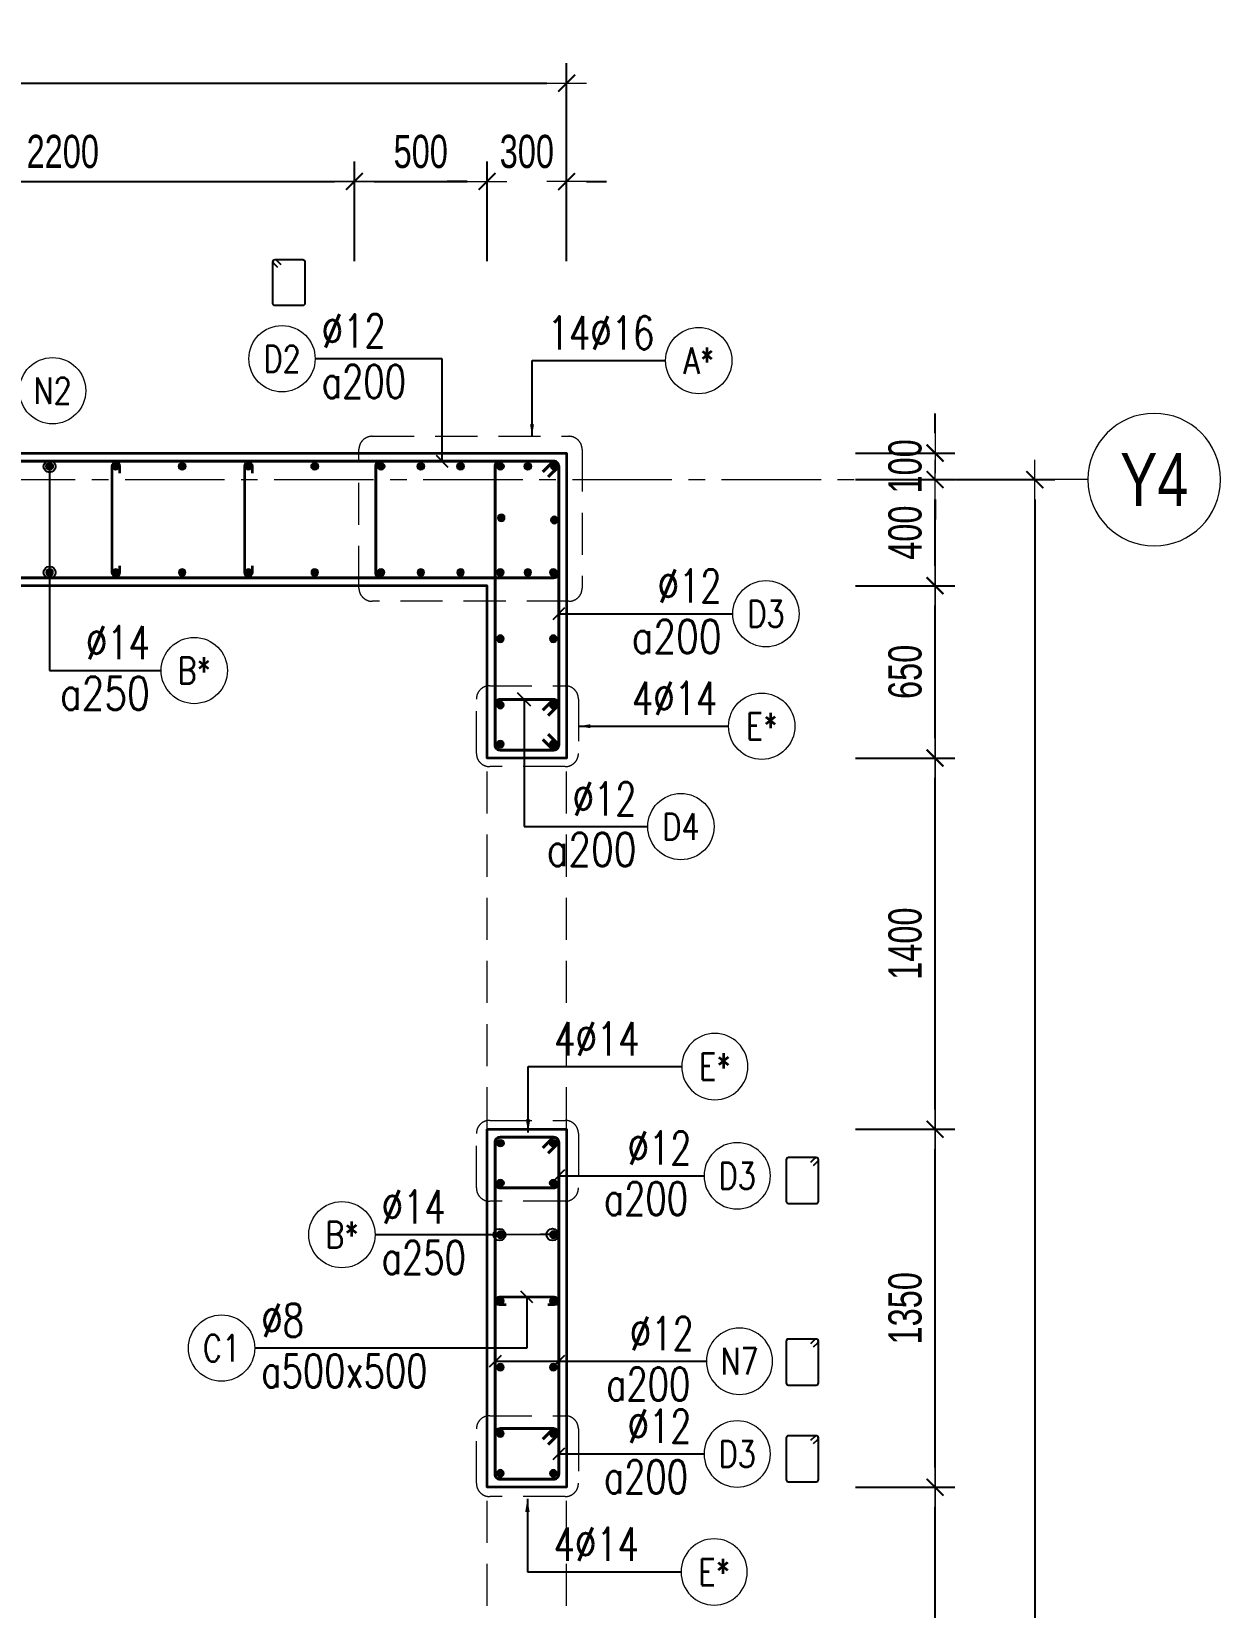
# Model space of a CAD drawing. Header units: millimetres. Extents: x 944027 to 981803, y -83026 to 82675.
# Drawn here: x 971224 to 975708, y -27661 to -21717 of the extents above; entities that cross this region are included whole.
import ezdxf
from ezdxf.enums import TextEntityAlignment as Align

# ---------------------------------------------------------------- set-up
doc = ezdxf.new("R2010")
doc.units = ezdxf.units.MM
doc.header["$MEASUREMENT"] = 0
for name, pattern in [('HIDDEN2', [4.7625, 3.175, -1.5875]), ('HT_Dim Grid$0$CENTER2', [1.125, 0.75, -0.125, 0.125, -0.125]), ('HT_Grid$0$CENTER2', [1.125, 0.75, -0.125, 0.125, -0.125])]:
    doc.linetypes.add(name, pattern=pattern)
doc.layers.get('0').update_dxf_attribs({"lineweight": 20})
doc.layers.get('Defpoints').update_dxf_attribs({"color": 151, "lineweight": 9})
for name, color, linetype, lineweight in [('HT_Dim Grid$0$NDC_S_AXIS', 5, 'HT_Dim Grid$0$CENTER2', 13), ('HT_Dim Grid$0$NDC_S_SYMBOL', 1, 'Continuous', 15), ('HT_Dim Grid$0$NDC_S_TEXT SYMBOL', 7, 'Continuous', 20), ('HT_Grid$0$NDC_S_AXIS', 5, 'HT_Grid$0$CENTER2', 13), ('KC-LEADER', 153, 'Continuous', 18), ('KC-THEP', 6, 'Continuous', 40), ('NDC_S_BEAM', 3, 'HIDDEN2', 20), ('NDC_S_DIM', 1, 'Continuous', 15), ('NDC_S_HIDDEN', 8, 'HIDDEN2', 13), ('NDC_S_LEADER', 1, 'Continuous', 15), ('NDC_S_REBAR', 4, 'Continuous', 35), ('NDC_S_STIRRUP', 4, 'Continuous', 40), ('NDC_S_VN TEXT', 7, 'Continuous', 20), ('NDC_S_WALL', 6, 'Continuous', 35)]:
    doc.layers.add(name, color=color, linetype=linetype, lineweight=lineweight)
doc.layers.add('Ligature', color=1, linetype='Continuous')
doc.styles.add('HT_Dim Grid$0$NDC_ANNO', font='', dxfattribs={"width": 0.8})
doc.styles.add('NDC_ARIAL', font='arial.ttf', dxfattribs={"width": 0.85})
doc.styles.add('NDC_DIM', font='', dxfattribs={"width": 0.75})
doc.styles.add('NDC_EN TXT', font='romans.shx', dxfattribs={"width": 0.8})
doc.styles.get('HT_Dim Grid$0$NDC_ANNO').set_extended_font_data('Dotum')
doc.styles.get('NDC_DIM').set_extended_font_data('Dotum')
doc.dimstyles.new('NDC_1-50', dxfattribs={"dimscale": 50, "dimtxt": 2.5, "dimasz": 1, "dimexe": 1.5, "dimexo": 0, "dimgap": 0.8, "dimtad": 1, "dimdec": 0, "dimdsep": 46, "dimtxsty": 'NDC_ARIAL', "dimblk": 'DIMMARK', "dimcen": 49999.938995, "dimdle": 1.5, "dimclrd": 1, "dimclre": 1, "dimclrt": 3, "dimadec": 0, "dimazin": 0, "dimtfac": 1, "dimtdec": 0, "dimtix": 1, "dimtmove": 2, "dimatfit": 3, "dimfxl": 1, "dimarcsym": 0})
doc.dimstyles.new('NDC_dim_30', dxfattribs={"dimscale": 30, "dimtxt": 2.5, "dimasz": 1.5, "dimexe": 1.5, "dimexo": 2.5, "dimgap": 1, "dimtad": 1, "dimdec": 0, "dimzin": 0, "dimdsep": 46, "dimtxsty": 'NDC_DIM', "dimblk": 'DIMMARK', "dimcen": 0.09, "dimdle": 1.2, "dimclrd": 1, "dimclre": 1, "dimclrt": 3, "dimadec": 0, "dimazin": 0, "dimtfac": 1, "dimtdec": 0, "dimtix": 1, "dimtofl": 0, "dimtmove": 0, "dimatfit": 3, "dimfxl": 6, "dimfxlon": 1, "dimtolj": 1, "dimtzin": 0, "dimarcsym": 0})
doc.dimstyles.new('NDC_dim_50', dxfattribs={"dimscale": 50, "dimtxt": 2.5, "dimasz": 1.5, "dimexe": 1.5, "dimexo": 2.5, "dimgap": 1, "dimtad": 1, "dimdec": 0, "dimzin": 0, "dimdsep": 46, "dimtxsty": 'NDC_DIM', "dimblk": 'DIMMARK', "dimcen": 0.09, "dimdle": 1.2, "dimclrd": 1, "dimclre": 1, "dimclrt": 3, "dimadec": 0, "dimazin": 0, "dimtfac": 1, "dimtdec": 0, "dimtix": 1, "dimtofl": 0, "dimtmove": 0, "dimatfit": 3, "dimfxl": 6, "dimfxlon": 1, "dimtolj": 1, "dimtzin": 0, "dimarcsym": 0})

# ---------------------------------------------------------------- blocks, each defined once
blk = doc.blocks.new('THEP')
at = {"layer": 'KC-LEADER', "color": 6}
blk.add_circle((0, 0), 14, dxfattribs=at)
at = {"layer": 'KC-THEP'}
for p, q in [((-14, 0), (14, 0)), ((9.9, 9.9), (-9.9, -9.9)), ((-9.9, 9.9), (9.9, -9.9)), ((0, 14), (0, -14))]:
    blk.add_line(p, q, dxfattribs=at)
blk = doc.blocks.new('DIMMARK')
at = {"layer": 'NDC_S_DIM', "color": 1}
blk.add_line((-1.5, 0), (1, 0), dxfattribs=at)
at = {"layer": 'NDC_S_DIM', "color": 2, "const_width": 0.1}
blk.add_lwpolyline([(-0.424, -0.424), (0.424, 0.424)], dxfattribs=at)
blk = doc.blocks.new('*U13')
blk.add_circle((-2.5, 0), 2.5)
at = {"layer": 'NDC_S_VN TEXT', "color": 3, "style": 'NDC_EN TXT', "width": 0.75}
blk.add_attdef('DK1', (0.5, 0.85), '', height=2.5, dxfattribs=at)
at = {"layer": 'NDC_S_VN TEXT', "color": 7, "style": 'NDC_EN TXT', "width": 0.8}
blk.add_attdef('SH2', text='', height=2, dxfattribs=at).set_placement((-2.5, 0), align=Align.MIDDLE)
blk = doc.blocks.new('*U11')
blk.add_circle((-2.5, 0), 2.5)
at = {"layer": 'NDC_S_VN TEXT', "color": 3, "style": 'NDC_EN TXT', "width": 0.75}
for tag, p in [('DK1', (0.5, 0.85)), ('KC1', (0.5, -2.97))]:
    blk.add_attdef(tag, p, '', height=2.5, dxfattribs=at)
at = {"layer": 'NDC_S_VN TEXT', "color": 7, "style": 'NDC_EN TXT', "width": 0.8}
blk.add_attdef('SH2', text='', height=2, dxfattribs=at).set_placement((-2.5, 0), align=Align.MIDDLE)
blk = doc.blocks.new('*U12')
blk.add_circle((-2.5, 0), 2.5)
at = {"layer": 'NDC_S_VN TEXT', "color": 3, "style": 'NDC_EN TXT', "width": 0.75}
for tag, p in [('DK1', (0.5, 0.85)), ('KC1', (0.5, -2.97))]:
    blk.add_attdef(tag, p, '', height=2.5, dxfattribs=at)
at = {"layer": 'NDC_S_VN TEXT', "color": 7, "style": 'NDC_EN TXT', "width": 0.8}
blk.add_attdef('SH2', text='', height=2, dxfattribs=at).set_placement((-2.5, 0), align=Align.MIDDLE)
blk = doc.blocks.new('*U10')
blk.add_circle((2.5, 0), 2.5)
at = {"layer": 'NDC_S_VN TEXT', "color": 3, "style": 'NDC_EN TXT'}
for tag, width, p in [('DK2', 0.75, (-0.85, 0.85)), ('KC2', 0.8, (-0.85, -2.97))]:
    blk.add_attdef(tag, text='', height=2.5, dxfattribs=dict(at, width=width)).set_placement(p, align=Align.RIGHT)
at = {"layer": 'NDC_S_VN TEXT', "color": 7, "style": 'NDC_EN TXT', "width": 0.8}
blk.add_attdef('SH3', text='', height=2, dxfattribs=at).set_placement((2.5, 0), align=Align.MIDDLE)
blk = doc.blocks.new('*U9')
blk.add_circle((2.5, 0), 2.5)
at = {"layer": 'NDC_S_VN TEXT', "color": 3, "style": 'NDC_EN TXT', "width": 0.75}
blk.add_attdef('DK2', text='', height=2.5, dxfattribs=at).set_placement((-0.85, 0.85), align=Align.RIGHT)
at = {"layer": 'NDC_S_VN TEXT', "color": 7, "style": 'NDC_EN TXT', "width": 0.8}
blk.add_attdef('SH3', text='', height=2, dxfattribs=at).set_placement((2.5, 0), align=Align.MIDDLE)
blk = doc.blocks.new('*D530')
at = {"layer": 'Defpoints', "color": 0, "transparency": 16777216}
for p in [(973241.8, -27207.1), (974631.3, -27207.1), (973241.8, -28607.1)]:
    blk.add_point(p, dxfattribs=at)
at = {"layer": 'NDC_S_DIM', "color": 1, "lineweight": -2, "transparency": 16777216}
for p, q in [((974331.3, -27207.1), (974706.3, -27207.1)), ((974631.3, -28532.1), (974631.3, -27282.1)), ((974331.3, -28607.1), (974706.3, -28607.1))]:
    blk.add_line(p, q, dxfattribs=at)
at = {"layer": 'NDC_S_DIM', "color": 1, "lineweight": -2, "transparency": 16777216, "xscale": 75, "yscale": 75, "zscale": 75}
for p, rotation in [((974631.3, -27207.1), 90), ((974631.3, -28607.1), 270)]:
    blk.add_blockref('DIMMARK', p, dxfattribs=dict(at, rotation=rotation))
at = {"layer": 'NDC_S_DIM', "color": 3, "transparency": 16777216, "insert": (974518.7, -27907.1), "char_height": 125, "attachment_point": 5, "rotation": 90, "style": 'NDC_DIM'}
blk.add_mtext('\\A1;1400', dxfattribs=at)
blk = doc.blocks.new('*D531')
at = {"layer": 'Defpoints', "color": 0, "transparency": 16777216}
for p in [(973241.8, -25857.1), (974631.3, -25857.1), (973241.8, -27207.1)]:
    blk.add_point(p, dxfattribs=at)
at = {"layer": 'NDC_S_DIM', "color": 1, "lineweight": -2, "transparency": 16777216}
for p, q in [((974331.3, -25857.1), (974706.3, -25857.1)), ((974631.3, -27132.1), (974631.3, -25932.1)), ((974331.3, -27207.1), (974706.3, -27207.1))]:
    blk.add_line(p, q, dxfattribs=at)
at = {"layer": 'NDC_S_DIM', "color": 1, "lineweight": -2, "transparency": 16777216, "xscale": 75, "yscale": 75, "zscale": 75}
for p, rotation in [((974631.3, -25857.1), 90), ((974631.3, -27207.1), 270)]:
    blk.add_blockref('DIMMARK', p, dxfattribs=dict(at, rotation=rotation))
at = {"layer": 'NDC_S_DIM', "color": 3, "transparency": 16777216, "insert": (974518.7, -26532.1), "char_height": 125, "attachment_point": 5, "rotation": 90, "style": 'NDC_DIM'}
blk.add_mtext('\\A1;1350', dxfattribs=at)
blk = doc.blocks.new('*D532')
at = {"layer": 'Defpoints', "color": 0, "transparency": 16777216}
for p in [(973241.8, -24457.1), (974631.3, -24457.1), (973241.8, -25857.1)]:
    blk.add_point(p, dxfattribs=at)
at = {"layer": 'NDC_S_DIM', "color": 1, "lineweight": -2, "transparency": 16777216}
for p, q in [((974331.3, -24457.1), (974706.3, -24457.1)), ((974631.3, -25782.1), (974631.3, -24532.1)), ((974331.3, -25857.1), (974706.3, -25857.1))]:
    blk.add_line(p, q, dxfattribs=at)
at = {"layer": 'NDC_S_DIM', "color": 1, "lineweight": -2, "transparency": 16777216, "xscale": 75, "yscale": 75, "zscale": 75}
for p, rotation in [((974631.3, -24457.1), 90), ((974631.3, -25857.1), 270)]:
    blk.add_blockref('DIMMARK', p, dxfattribs=dict(at, rotation=rotation))
at = {"layer": 'NDC_S_DIM', "color": 3, "transparency": 16777216, "insert": (974518.7, -25157.1), "char_height": 125, "attachment_point": 5, "rotation": 90, "style": 'NDC_DIM'}
blk.add_mtext('\\A1;1400', dxfattribs=at)
blk = doc.blocks.new('*D533')
at = {"layer": 'Defpoints', "color": 0, "transparency": 16777216}
for p in [(972941.8, -23807.1), (974631.3, -23807.1), (973241.8, -24457.1)]:
    blk.add_point(p, dxfattribs=at)
at = {"layer": 'NDC_S_DIM', "color": 1, "lineweight": -2, "transparency": 16777216}
for p, q in [((974331.3, -23807.1), (974706.3, -23807.1)), ((974631.3, -24382.1), (974631.3, -23882.1)), ((974331.3, -24457.1), (974706.3, -24457.1))]:
    blk.add_line(p, q, dxfattribs=at)
at = {"layer": 'NDC_S_DIM', "color": 1, "lineweight": -2, "transparency": 16777216, "xscale": 75, "yscale": 75, "zscale": 75}
for p, rotation in [((974631.3, -23807.1), 90), ((974631.3, -24457.1), 270)]:
    blk.add_blockref('DIMMARK', p, dxfattribs=dict(at, rotation=rotation))
at = {"layer": 'NDC_S_DIM', "color": 3, "transparency": 16777216, "insert": (974518.7, -24132.1), "char_height": 125, "attachment_point": 5, "rotation": 90, "style": 'NDC_DIM'}
blk.add_mtext('\\A1;650', dxfattribs=at)
blk = doc.blocks.new('*D534')
at = {"layer": 'Defpoints', "color": 0, "transparency": 16777216}
for p in [(973241.8, -23407.1), (974631.3, -23407.1), (972941.8, -23807.1)]:
    blk.add_point(p, dxfattribs=at)
at = {"layer": 'NDC_S_DIM', "color": 1, "lineweight": -2, "transparency": 16777216}
for p, q in [((974331.3, -23407.1), (974706.3, -23407.1)), ((974631.3, -23732.1), (974631.3, -23482.1)), ((974331.3, -23807.1), (974706.3, -23807.1))]:
    blk.add_line(p, q, dxfattribs=at)
at = {"layer": 'NDC_S_DIM', "color": 1, "lineweight": -2, "transparency": 16777216, "xscale": 75, "yscale": 75, "zscale": 75}
for p, rotation in [((974631.3, -23407.1), 90), ((974631.3, -23807.1), 270)]:
    blk.add_blockref('DIMMARK', p, dxfattribs=dict(at, rotation=rotation))
at = {"layer": 'NDC_S_DIM', "color": 3, "transparency": 16777216, "insert": (974518.7, -23607.1), "char_height": 125, "attachment_point": 5, "rotation": 90, "style": 'NDC_DIM'}
blk.add_mtext('\\A1;400', dxfattribs=at)
blk = doc.blocks.new('*D535')
at = {"layer": 'Defpoints', "color": 0, "transparency": 16777216}
for p in [(973300.3, -23407.1), (973241.8, -32407.1), (975007.8, -32407.1)]:
    blk.add_point(p, dxfattribs=at)
at = {"layer": 'NDC_S_DIM', "color": 1, "lineweight": -2, "transparency": 16777216}
for p, q in [((974707.8, -23407.1), (975082.8, -23407.1)), ((975007.8, -23482.1), (975007.8, -32332.1)), ((974707.8, -32407.1), (975082.8, -32407.1))]:
    blk.add_line(p, q, dxfattribs=at)
at = {"layer": 'NDC_S_DIM', "color": 1, "lineweight": -2, "transparency": 16777216, "xscale": 75, "yscale": 75, "zscale": 75}
for p, rotation in [((975007.8, -23407.1), 90), ((975007.8, -32407.1), 270)]:
    blk.add_blockref('DIMMARK', p, dxfattribs=dict(at, rotation=rotation))
at = {"layer": 'NDC_S_DIM', "color": 3, "transparency": 16777216, "insert": (974895.2, -27907.1), "char_height": 125, "attachment_point": 5, "rotation": 90, "style": 'NDC_DIM'}
blk.add_mtext('\\A1;9000', dxfattribs=at)
blk = doc.blocks.new('*D538')
at = {"layer": 'Defpoints', "color": 0, "transparency": 16777216}
for p in [(972441.4, -22282.8), (972441.4, -23554.7), (970241.8, -23807.1)]:
    blk.add_point(p, dxfattribs=at)
at = {"layer": 'NDC_S_DIM', "color": 1, "lineweight": -2, "transparency": 16777216}
for p, q in [((970241.8, -22582.8), (970241.8, -22207.8)), ((972441.4, -22582.8), (972441.4, -22207.8)), ((970316.8, -22282.8), (972366.4, -22282.8))]:
    blk.add_line(p, q, dxfattribs=at)
at = {"layer": 'NDC_S_DIM', "color": 1, "lineweight": -2, "transparency": 16777216, "xscale": 75, "yscale": 75, "zscale": 75, "rotation": 180}
blk.add_blockref('DIMMARK', (970241.8, -22282.8), dxfattribs=at)
at = {"layer": 'NDC_S_DIM', "color": 1, "lineweight": -2, "transparency": 16777216, "xscale": 75, "yscale": 75, "zscale": 75}
blk.add_blockref('DIMMARK', (972441.4, -22282.8), dxfattribs=at)
at = {"layer": 'NDC_S_DIM', "color": 3, "transparency": 16777216, "insert": (971341.6, -22170.2), "char_height": 125, "attachment_point": 5, "style": 'NDC_DIM'}
blk.add_mtext('\\A1;2200', dxfattribs=at)
blk = doc.blocks.new('*D539')
at = {"layer": 'Defpoints', "color": 0, "transparency": 16777216}
for p in [(972941.8, -22282.8), (972441.4, -23554.7), (972941.8, -23807.1)]:
    blk.add_point(p, dxfattribs=at)
at = {"layer": 'NDC_S_DIM', "color": 1, "lineweight": -2, "transparency": 16777216}
for p, q in [((972441.4, -22582.8), (972441.4, -22207.8)), ((972941.8, -22582.8), (972941.8, -22207.8)), ((972516.4, -22282.8), (972866.8, -22282.8))]:
    blk.add_line(p, q, dxfattribs=at)
at = {"layer": 'NDC_S_DIM', "color": 1, "lineweight": -2, "transparency": 16777216, "xscale": 75, "yscale": 75, "zscale": 75, "rotation": 180}
blk.add_blockref('DIMMARK', (972441.4, -22282.8), dxfattribs=at)
at = {"layer": 'NDC_S_DIM', "color": 1, "lineweight": -2, "transparency": 16777216, "xscale": 75, "yscale": 75, "zscale": 75}
blk.add_blockref('DIMMARK', (972941.8, -22282.8), dxfattribs=at)
at = {"layer": 'NDC_S_DIM', "color": 3, "transparency": 16777216, "insert": (972691.6, -22170.2), "char_height": 125, "attachment_point": 5, "style": 'NDC_DIM'}
blk.add_mtext('\\A1;500', dxfattribs=at)
blk = doc.blocks.new('*D540')
at = {"layer": 'Defpoints', "color": 0, "transparency": 16777216}
for p in [(973241.8, -22282.8), (973241.8, -23307.1), (972941.8, -23807.1)]:
    blk.add_point(p, dxfattribs=at)
at = {"layer": 'NDC_S_DIM', "color": 1, "lineweight": -2, "transparency": 16777216}
for p, q in [((972941.8, -22582.8), (972941.8, -22207.8)), ((973241.8, -22582.8), (973241.8, -22207.8)), ((972866.8, -22282.8), (972791.8, -22282.8)), ((973316.8, -22282.8), (973391.8, -22282.8))]:
    blk.add_line(p, q, dxfattribs=at)
at = {"layer": 'NDC_S_DIM', "color": 1, "lineweight": -2, "transparency": 16777216, "xscale": 75, "yscale": 75, "zscale": 75}
blk.add_blockref('DIMMARK', (972941.8, -22282.8), dxfattribs=at)
at = {"layer": 'NDC_S_DIM', "color": 1, "lineweight": -2, "transparency": 16777216, "xscale": 75, "yscale": 75, "zscale": 75, "rotation": 180}
blk.add_blockref('DIMMARK', (973241.8, -22282.8), dxfattribs=at)
at = {"layer": 'NDC_S_DIM', "color": 3, "transparency": 16777216, "insert": (973091.8, -22170.2), "char_height": 125, "attachment_point": 5, "style": 'NDC_DIM'}
blk.add_mtext('\\A1;300', dxfattribs=at)
blk = doc.blocks.new('*D553')
at = {"layer": 'Defpoints', "color": 0, "ltscale": 200, "transparency": 16777216}
for p in [(973241.8, -21911.8), (968641.8, -23143.7), (973241.8, -23307.1)]:
    blk.add_point(p, dxfattribs=at)
at = {"layer": 'NDC_S_DIM', "color": 1, "lineweight": -2, "ltscale": 200, "transparency": 16777216}
for p, q in [((968641.8, -22211.8), (968641.8, -21836.8)), ((973241.8, -22211.8), (973241.8, -21836.8)), ((968716.8, -21911.8), (973166.8, -21911.8))]:
    blk.add_line(p, q, dxfattribs=at)
at = {"layer": 'NDC_S_DIM', "color": 1, "lineweight": -2, "ltscale": 200, "transparency": 16777216, "xscale": 75, "yscale": 75, "zscale": 75, "rotation": 180}
blk.add_blockref('DIMMARK', (968641.8, -21911.8), dxfattribs=at)
at = {"layer": 'NDC_S_DIM', "color": 1, "lineweight": -2, "ltscale": 200, "transparency": 16777216, "xscale": 75, "yscale": 75, "zscale": 75}
blk.add_blockref('DIMMARK', (973241.8, -21911.8), dxfattribs=at)
at = {"layer": 'NDC_S_DIM', "color": 3, "ltscale": 200, "transparency": 16777216, "insert": (970941.8, -21799.2), "char_height": 125, "attachment_point": 5, "style": 'NDC_DIM'}
blk.add_mtext('\\A1;4600', dxfattribs=at)
blk = doc.blocks.new('*U22')
at = {"layer": 'HT_Dim Grid$0$NDC_S_SYMBOL'}
blk.add_line((5, 0), (9, 0), dxfattribs=at)
blk.add_circle((0, 0), 5, dxfattribs=at)
at = {"layer": 'HT_Dim Grid$0$NDC_S_TEXT SYMBOL', "color": 7, "style": 'HT_Dim Grid$0$NDC_ANNO', "width": 0.8}
blk.add_attdef('GRID', text='', height=4, rotation=270, dxfattribs=at).set_placement((0, 0), align=Align.MIDDLE)
blk = doc.blocks.new('*D558')
at = {"layer": 'Defpoints', "color": 0, "ltscale": 200, "transparency": 16777216}
for p in [(973241.8, -23307.1), (974631.3, -23307.1), (973241.8, -23407.1)]:
    blk.add_point(p, dxfattribs=at)
at = {"layer": 'NDC_S_DIM', "color": 1, "lineweight": -2, "ltscale": 200, "transparency": 16777216}
for p, q in [((974631.3, -23232.1), (974631.3, -23157.1)), ((974331.3, -23307.1), (974706.3, -23307.1)), ((974331.3, -23407.1), (974706.3, -23407.1)), ((974631.3, -23482.1), (974631.3, -23557.1))]:
    blk.add_line(p, q, dxfattribs=at)
at = {"layer": 'NDC_S_DIM', "color": 1, "lineweight": -2, "ltscale": 200, "transparency": 16777216, "xscale": 75, "yscale": 75, "zscale": 75}
for p, rotation in [((974631.3, -23307.1), 270), ((974631.3, -23407.1), 90)]:
    blk.add_blockref('DIMMARK', p, dxfattribs=dict(at, rotation=rotation))
at = {"layer": 'NDC_S_DIM', "color": 3, "ltscale": 200, "transparency": 16777216, "insert": (974518.7, -23357.1), "char_height": 125, "attachment_point": 5, "rotation": 90, "style": 'NDC_DIM'}
blk.add_mtext('\\A1;100', dxfattribs=at)

msp = doc.modelspace()

# ---------------------------------------------------------------- linework, layer by layer
at = {"layer": 'HT_Grid$0$NDC_S_AXIS', "ltscale": 500}
msp.add_line((964826.3, -23407.1), (975007.8, -23407.1), dxfattribs=at)
at = {"layer": 'Ligature'}
for points in [[(972152.2, -22607), (972136.2, -22591.1, -0.668179), (972142, -22577.1), (972246.6, -22577.1, -0.414214), (972254.8, -22585.3), (972254.8, -22742.4, -0.414214), (972246.6, -22750.6), (972142, -22750.6, -0.414214), (972133.8, -22742.4), (972133.8, -22585.3, -0.668179), (972147.7, -22579.5), (972163.7, -22595.5)], [(974173, -25993.6), (974189, -25977.6, 0.668179), (974183.2, -25963.6), (974078.6, -25963.6, 0.414214), (974070.4, -25971.8), (974070.4, -26128.9, 0.414214), (974078.6, -26137.1), (974183.2, -26137.1, 0.414214), (974191.4, -26128.9), (974191.4, -25971.8, 0.668179), (974177.4, -25966), (974161.5, -25982)], [(974173, -26678), (974189, -26662, 0.668179), (974183.2, -26648.1), (974078.5, -26648.1, 0.414214), (974070.4, -26656.2), (974070.4, -26813.4, 0.414214), (974078.5, -26821.5), (974183.2, -26821.5, 0.414214), (974191.3, -26813.4), (974191.3, -26656.2, 0.668179), (974177.4, -26650.5), (974161.4, -26666.4)], [(974173, -27042.6), (974189, -27026.6, 0.668179), (974183.2, -27012.7), (974078.5, -27012.7, 0.414214), (974070.4, -27020.8), (974070.4, -27178, 0.414214), (974078.5, -27186.1), (974183.2, -27186.1, 0.414214), (974191.3, -27178), (974191.3, -27020.8, 0.668179), (974177.4, -27015.1), (974161.4, -27031)]]:
    msp.add_lwpolyline(points, format="xyb", dxfattribs=at)
at = {"layer": 'NDC_S_BEAM', "ltscale": 50}
for p, q in [((972941.8, -25857.1), (972941.8, -24457.1)), ((973241.8, -25857.1), (973241.8, -24457.1)), ((972941.8, -28607.1), (972941.8, -27207.1)), ((973241.8, -28607.1), (973241.8, -27207.1))]:
    msp.add_line(p, q, dxfattribs=at)
at = {"layer": 'NDC_S_HIDDEN', "ltscale": 50}
for points in [[(972508.4, -23243.7), (973250.3, -23243.7, -0.414214), (973300.3, -23293.7), (973300.3, -23815.8, -0.414214), (973250.3, -23865.8), (972508.4, -23865.8, -0.414214), (972458.4, -23815.8), (972458.4, -23293.7, -0.414214)], [(972951.6, -24184.5), (973236.3, -24184.5, -0.414214), (973286.3, -24234.5), (973286.3, -24439.5, -0.414214), (973236.3, -24489.5), (972951.6, -24489.5, -0.414214), (972901.6, -24439.5), (972901.6, -24234.5, -0.414214)], [(972951.6, -25823.5), (973236.3, -25823.5, -0.414214), (973286.3, -25873.5), (973286.3, -26078.5, -0.414214), (973236.3, -26128.5), (972951.6, -26128.5, -0.414214), (972901.6, -26078.5), (972901.6, -25873.5, -0.414214)], [(972951.6, -26937.3), (973236.3, -26937.3, -0.414214), (973286.3, -26987.3), (973286.3, -27192.3, -0.414214), (973236.3, -27242.3), (972951.6, -27242.3, -0.414214), (972901.6, -27192.3), (972901.6, -26987.3, -0.414214)]]:
    msp.add_lwpolyline(points, format="xyb", close=True, dxfattribs=at)
at = {"layer": 'NDC_S_REBAR'}
for points in [[(971556.8, -23382.1), (971556.8, -23357.1, 1), (971526.8, -23357.1), (971526.8, -23757.1, 1), (971556.8, -23757.1), (971556.8, -23732.1)], [(972056.8, -23382.1), (972056.8, -23357.1, 1), (972026.8, -23357.1), (972026.8, -23757.1, 1), (972056.8, -23757.1), (972056.8, -23732.1)], [(973013.4, -26519.5), (972988.4, -26519.5, -1), (972988.4, -26489.5), (973195.4, -26489.5, -1), (973195.4, -26519.5), (973170.4, -26519.5)]]:
    msp.add_lwpolyline(points, format="xyb", dxfattribs=at)
at = {"layer": 'NDC_S_STIRRUP'}
for points in [[(969627.5, -23737.1), (969587.5, -23777.1, -0.414214), (969567.5, -23757.1), (969567.5, -23357.1, -0.414214), (969587.5, -23337.1), (973191.8, -23337.1, -0.414214), (973211.8, -23357.1), (973211.8, -23757.1, -0.414214), (973191.8, -23777.1), (969587.5, -23777.1, -0.414214), (969567.5, -23757.1), (969607.5, -23717.1)], [(973151.8, -23377.1), (973191.8, -23337.1, -0.414214), (973211.8, -23357.1), (973211.8, -23757.1, -0.414214), (973191.8, -23777.1), (972541.8, -23777.1, -0.414214), (972521.8, -23757.1), (972521.8, -23357.1, -0.414214), (972541.8, -23337.1), (973191.8, -23337.1, -0.414214), (973211.8, -23357.1), (973171.8, -23397.1)], [(973171.9, -24367.1), (973211.9, -24407.1, -0.414214), (973191.9, -24427.1), (972991.9, -24427.1, -0.414214), (972971.9, -24407.1), (972971.8, -23357.1, -0.414214), (972991.8, -23337.1), (973191.8, -23337.1, -0.414214), (973211.8, -23357.1), (973211.9, -24407.1, -0.414214), (973191.9, -24427.1), (973151.9, -24387.1)], [(973171.8, -24296.1), (973211.8, -24256.1, 0.414214), (973191.8, -24236.1), (972991.8, -24236.1, 0.414214), (972971.8, -24256.1), (972971.8, -24407.1, 0.414214), (972991.8, -24427.1), (973191.8, -24427.1, 0.414214), (973211.8, -24407.1), (973211.8, -24256.1, 0.414214), (973191.8, -24236.1), (973151.8, -24276.1)], [(973171.9, -25947.1), (973211.9, -25907.1, 0.414214), (973191.9, -25887.1), (972991.9, -25887.1, 0.414214), (972971.9, -25907.1), (972971.8, -27157.1, 0.414214), (972991.8, -27177.1), (973191.8, -27177.1, 0.414214), (973211.8, -27157.1), (973211.9, -25907.1, 0.414214), (973191.9, -25887.1), (973151.9, -25927.1)], [(973171.8, -25947.1), (973211.8, -25907.1, 0.414214), (973191.8, -25887.1), (972991.8, -25887.1, 0.414214), (972971.8, -25907.1), (972971.8, -26058, 0.414214), (972991.8, -26078), (973191.8, -26078, 0.414214), (973211.8, -26058), (973211.8, -25907.1, 0.414214), (973191.8, -25887.1), (973151.8, -25927.1)], [(973171.8, -27046.1), (973211.8, -27006.1, 0.414214), (973191.8, -26986.1), (972991.8, -26986.1, 0.414214), (972971.8, -27006.1), (972971.8, -27157.1, 0.414214), (972991.8, -27177.1), (973191.8, -27177.1, 0.414214), (973211.8, -27157.1), (973211.8, -27006.1, 0.414214), (973191.8, -26986.1), (973151.8, -27026.1)]]:
    msp.add_lwpolyline(points, format="xyb", dxfattribs=at)
at = {"layer": 'NDC_S_WALL', "ltscale": 10}
msp.add_lwpolyline([(969541.8, -23807.1), (969541.8, -23307.1), (973241.8, -23307.1), (973241.8, -24457.1), (972941.8, -24457.1), (972941.8, -23807.1), (970241.8, -23807.1), (970241.8, -32007.1)], dxfattribs=at)
msp.add_lwpolyline([(972941.8, -25857.1), (973241.8, -25857.1), (973241.8, -27207.1), (972941.8, -27207.1)], close=True, dxfattribs=at)

# ---------------------------------------------------------------- block references
at = {"layer": 'HT_Dim Grid$0$NDC_S_AXIS'}
ref = msp.add_blockref('*U22', (975457.8, -23407.1), dxfattribs=dict(at, xscale=-50, yscale=50, zscale=50))
ref.add_attrib('GRID', 'Y4', dxfattribs={"layer": 'HT_Dim Grid$0$NDC_S_TEXT SYMBOL', "color": 7, "height": 200, "style": 'HT_Dim Grid$0$NDC_ANNO', "width": 0.8}).set_placement((975457.8, -23407.1), align=Align.MIDDLE)
at = {"layer": 'KC-THEP'}
for p, rotation in [((971291.8, -23357.1), 9.668564436380946), ((971541.8, -23357.1), 9.668564436380946), ((971791.8, -23357.1), 9.668564436380946), ((972041.8, -23357.1), 9.668564436380946), ((972291.8, -23357.1), 9.668564436380946), ((972541.8, -23357.1), 9.668564436380946), ((972691.8, -23357.1), 9.668564436380946), ((972841.8, -23357.1), 9.668564436380946), ((972991.8, -23357.1), 9.668564436380946), ((973095.6, -23357.1), 9.668564436380946), ((972991.8, -25909.7), 9.668564436380926), ((973191.8, -25909.7), 9.668564436380926), ((972991.8, -26059.7), 9.668564436380926), ((973191.8, -26059.7), 9.668564436380926)]:
    msp.add_blockref('THEP', p, dxfattribs=dict(at, rotation=rotation))
at = {"layer": 'KC-THEP', "xscale": -1}
for p, rotation in [((973195.3, -23357.1), 170.331435563619), ((972995.3, -23550.9), 350.3314355636191), ((973195.3, -23559.4), 350.3314355636191), ((971291.8, -23757.1), 170.331435563619), ((971541.8, -23757.1), 170.331435563619), ((971791.8, -23757.1), 170.331435563619), ((972041.8, -23757.1), 170.331435563619), ((972291.8, -23757.1), 170.331435563619), ((972541.8, -23757.1), 170.331435563619), ((972691.8, -23757.1), 170.331435563619), ((972841.8, -23757.1), 170.331435563619), ((972991.8, -23757.1), 170.331435563619), ((973095.6, -23757.1), 170.331435563619), ((973191.8, -23757.1), 170.331435563619), ((972991.8, -24007.1), 170.331435563619), ((973191.8, -24007.1), 170.331435563619), ((972991.8, -24257.1), 170.331435563619), ((973191.8, -24257.1), 170.331435563619), ((972991.8, -24404.5), 170.331435563619), ((973191.8, -24404.5), 170.331435563619), ((972991.8, -26254.5), 170.331435563619), ((973191.8, -26254.5), 170.331435563619), ((972991.8, -26504.5), 170.331435563619), ((973191.8, -26504.5), 170.331435563619), ((972991.8, -26754.5), 170.331435563619), ((973191.8, -26754.5), 170.331435563619), ((972991.8, -27004.5), 170.331435563619), ((973191.8, -27004.5), 170.331435563619), ((972991.8, -27154.5), 170.331435563619), ((973191.8, -27154.5), 170.331435563619)]:
    msp.add_blockref('THEP', p, dxfattribs=dict(at, rotation=rotation))
at = {"layer": 'NDC_S_VN TEXT', "xscale": 50, "yscale": 50, "zscale": 50}
for name, p, values in [('*U11', (972293.4, -22951.2), {'SH2': 'D2', 'DK1': '%%C12', 'KC1': 'a200'}), ('*U9', (973615, -22958.3), {'SH3': 'A*', 'DK2': '14%%C16'}), ('*U10', (971178, -23071.8), {'SH3': 'N2', 'DK2': '%%C12', 'KC2': 'a200'}), ('*U10', (973868.6, -23912.9), {'SH3': 'D3', 'DK2': '%%C12', 'KC2': 'a200'}), ('*U10', (971712.4, -24127), {'SH3': 'B*', 'DK2': '%%C14', 'KC2': 'a250'}), ('*U9', (973852.7, -24337), {'SH3': 'E*', 'DK2': '4%%C14'}), ('*U10', (973547.8, -24715.7), {'SH3': 'D4', 'DK2': '%%C12', 'KC2': 'a200'}), ('*U11', (972519.4, -26254.6), {'SH2': 'B*', 'DK1': '%%C14', 'KC1': 'a250'}), ('*U12', (972065.4, -26682.4), {'SH2': 'C1', 'DK1': '%%c8', 'KC1': 'a500x500'})]:
    msp.add_blockref(name, p, dxfattribs=at).add_auto_attribs(values)
at = {"layer": 'NDC_S_VN TEXT'}
ref = msp.add_blockref('*U13', (973675.7, -25620.6), dxfattribs=dict(at, xscale=-50, yscale=50, zscale=50))
ref.add_attrib('SH2', 'E*', dxfattribs={"color": 7, "height": 100, "style": 'NDC_EN TXT', "width": 0.8}).set_placement((973800.7, -25620.6), align=Align.MIDDLE)
ref.add_attrib('DK1', '4%%C14', (973195.3, -25578.3), dxfattribs={"color": 3, "height": 125, "style": 'NDC_EN TXT', "width": 0.75})
ref = msp.add_blockref('*U11', (973760.1, -26032.6), dxfattribs=dict(at, xscale=-50, yscale=50, zscale=50))
ref.add_attrib('SH2', 'D3', dxfattribs={"color": 7, "height": 100, "style": 'NDC_EN TXT', "width": 0.8}).set_placement((973885.1, -26032.6), align=Align.MIDDLE)
ref.add_attrib('DK1', '%%C12', (973471.7, -25990.3), dxfattribs={"color": 3, "height": 125, "style": 'NDC_EN TXT', "width": 0.75})
ref.add_attrib('KC1', 'a200', (973382.4, -26181.2), dxfattribs={"color": 3, "height": 125, "style": 'NDC_EN TXT', "width": 0.75})
ref = msp.add_blockref('*U11', (973768.7, -26731.9), dxfattribs=dict(at, xscale=-50, yscale=50, zscale=50))
ref.add_attrib('SH2', 'N7', dxfattribs={"color": 7, "height": 100, "style": 'NDC_EN TXT', "width": 0.8}).set_placement((973893.7, -26731.9), align=Align.MIDDLE)
ref.add_attrib('DK1', '%%C12', (973480.3, -26689.6), dxfattribs={"color": 3, "height": 125, "style": 'NDC_EN TXT', "width": 0.75})
ref.add_attrib('KC1', 'a200', (973391, -26880.5), dxfattribs={"color": 3, "height": 125, "style": 'NDC_EN TXT', "width": 0.75})
ref = msp.add_blockref('*U11', (973760.1, -27081.6), dxfattribs=dict(at, xscale=-50, yscale=50, zscale=50))
ref.add_attrib('SH2', 'D3', dxfattribs={"color": 7, "height": 100, "style": 'NDC_EN TXT', "width": 0.8}).set_placement((973885.1, -27081.6), align=Align.MIDDLE)
ref.add_attrib('DK1', '%%C12', (973471.7, -27039.3), dxfattribs={"color": 3, "height": 125, "style": 'NDC_EN TXT', "width": 0.75})
ref.add_attrib('KC1', 'a200', (973382.4, -27230.2), dxfattribs={"color": 3, "height": 125, "style": 'NDC_EN TXT', "width": 0.75})
ref = msp.add_blockref('*U13', (973673.2, -27526.6), dxfattribs=dict(at, xscale=-50, yscale=50, zscale=50))
ref.add_attrib('SH2', 'E*', dxfattribs={"color": 7, "height": 100, "style": 'NDC_EN TXT', "width": 0.8}).set_placement((973798.2, -27526.6), align=Align.MIDDLE)
ref.add_attrib('DK1', '4%%C14', (973192.9, -27484.3), dxfattribs={"color": 3, "height": 125, "style": 'NDC_EN TXT', "width": 0.75})

# ---------------------------------------------------------------- dimensions: what is measured, and where the dimension line sits
at = {"layer": 'NDC_S_DIM', "ltscale": 200}
dim = msp.add_linear_dim(base=(973241.8, -21911.8), p1=(968641.8, -23143.7), p2=(973241.8, -23307.1), dimstyle='NDC_dim_50', override={"dimtmove": 1}, dxfattribs=at)
dim.commit()
dim.dimension.update_dxf_attribs({"geometry": '*D553', "text_midpoint": (970941.8, -21799.2)})
at = {"layer": 'NDC_S_DIM'}
for base, p1, p2, picture, middle in [((972441.4, -22282.8), (970241.8, -23807.1), (972441.4, -23554.7), '*D538', (971341.6, -22170.2)), ((972941.8, -22282.8), (972441.4, -23554.7), (972941.8, -23807.1), '*D539', (972691.6, -22170.2)), ((973241.8, -22282.8), (972941.8, -23807.1), (973241.8, -23307.1), '*D540', (973091.8, -22170.2))]:
    dim = msp.add_linear_dim(base=base, p1=p1, p2=p2, dimstyle='NDC_dim_50', override={"dimtmove": 1}, dxfattribs=at)
    dim.commit()
    dim.dimension.update_dxf_attribs({"geometry": picture, "text_midpoint": middle})
at = {"layer": 'NDC_S_DIM', "ltscale": 200}
dim = msp.add_linear_dim(base=(974631.3, -23307.1), p1=(973241.8, -23407.1), p2=(973241.8, -23307.1), angle=90, dimstyle='NDC_dim_50', override={"dimtmove": 1}, dxfattribs=at)
dim.commit()
dim.dimension.update_dxf_attribs({"geometry": '*D558', "text_midpoint": (974518.7, -23357.1)})
at = {"layer": 'NDC_S_DIM'}
for base, p1, p2, picture, middle in [((974631.3, -23407.1), (972941.8, -23807.1), (973241.8, -23407.1), '*D534', (974518.7, -23607.1)), ((974631.3, -23807.1), (973241.8, -24457.1), (972941.8, -23807.1), '*D533', (974518.7, -24132.1)), ((974631.3, -24457.1), (973241.8, -25857.1), (973241.8, -24457.1), '*D532', (974518.7, -25157.1)), ((974631.3, -25857.1), (973241.8, -27207.1), (973241.8, -25857.1), '*D531', (974518.7, -26532.1)), ((974631.3, -27207.1), (973241.8, -28607.1), (973241.8, -27207.1), '*D530', (974518.7, -27907.1))]:
    dim = msp.add_linear_dim(base=base, p1=p1, p2=p2, angle=90, dimstyle='NDC_dim_50', override={"dimtmove": 1}, dxfattribs=at)
    dim.commit()
    dim.dimension.update_dxf_attribs({"geometry": picture, "text_midpoint": middle})
dim = msp.add_linear_dim(base=(975007.8, -32407.1), p1=(973300.3, -23407.1), p2=(973241.8, -32407.1), angle=90, dimstyle='NDC_dim_50', dxfattribs=at)
dim.commit()
dim.dimension.update_dxf_attribs({"geometry": '*D535', "text_midpoint": (974895.2, -27907.1)})

# ---------------------------------------------------------------- leaders
at = {"layer": 'NDC_S_LEADER'}
for points, dimstyle, override in [([(972771.9, -23337.1), (972771.9, -22951.2), (972293.4, -22951.2)], 'NDC_dim_30', {"dimtad": 0, "dimldrblk": 'Oblique'}), ([(973111.3, -23243.7), (973111.3, -22958.3), (973615, -22958.3)], 'NDC_dim_30', {"dimtad": 0}), ([(971291.8, -23357.3), (971291.8, -24127.2), (971712.4, -24127.2)], 'NDC_dim_30', {"dimgap": 1, "dimtad": 0, "dimldrblk": 'Origin'}), ([(971291.8, -23757.3), (971291.8, -24127.2), (971712.4, -24127.2)], 'NDC_dim_30', {"dimgap": 1, "dimtad": 0, "dimldrblk": 'Origin'}), ([(973211.9, -23912.9), (973868.6, -23912.9)], 'NDC_dim_30', {"dimtad": 0, "dimldrblk": 'Oblique'}), ([(973082.1, -24236.1), (973082.1, -24715.7), (973547.8, -24715.7)], 'NDC_1-50', {"dimgap": 0.8, "dimtad": 0, "dimldrblk": 'Oblique'}), ([(973286.3, -24337), (973852.7, -24337)], 'NDC_dim_30', {"dimtad": 0}), ([(973096.4, -25869.4), (973096.4, -25620.6), (973677.9, -25620.6)], 'NDC_1-50', {"dimgap": 0.8, "dimtad": 0}), ([(973211.8, -26032.6), (973762.2, -26032.6)], 'NDC_dim_30', {"dimtad": 0, "dimldrblk": 'Oblique'}), ([(973188.3, -26254.3), (972519.4, -26254.6)], 'NDC_dim_30', {"dimtad": 0, "dimldrblk": 'Origin'}), ([(972988.3, -26254.6), (972519.4, -26254.6)], 'NDC_dim_30', {"dimtad": 0, "dimldrblk": 'Origin'}), ([(973091.9, -26489.5), (973091.8, -26682.1), (972065.4, -26682.3)], 'NDC_dim_30', {"dimtad": 0, "dimldrblk": 'Oblique'}), ([(972971.8, -26732.1), (973768.7, -26732.1)], 'NDC_dim_30', {"dimtad": 0, "dimldrblk": 'Oblique'}), ([(973211.8, -26732.1), (973768.7, -26732.1)], 'NDC_dim_30', {"dimtad": 0, "dimldrblk": 'Oblique'}), ([(973211.8, -27081.6), (973762.1, -27081.6)], 'NDC_dim_30', {"dimtad": 0, "dimldrblk": 'Oblique'}), ([(973093.9, -27250.5), (973093.9, -27526.6), (973675.5, -27526.6)], 'NDC_1-50', {"dimgap": 0.8, "dimtad": 0})]:
    msp.add_leader(points, dimstyle=dimstyle, override=override, dxfattribs=at)

doc.saveas('drawing.dxf')
